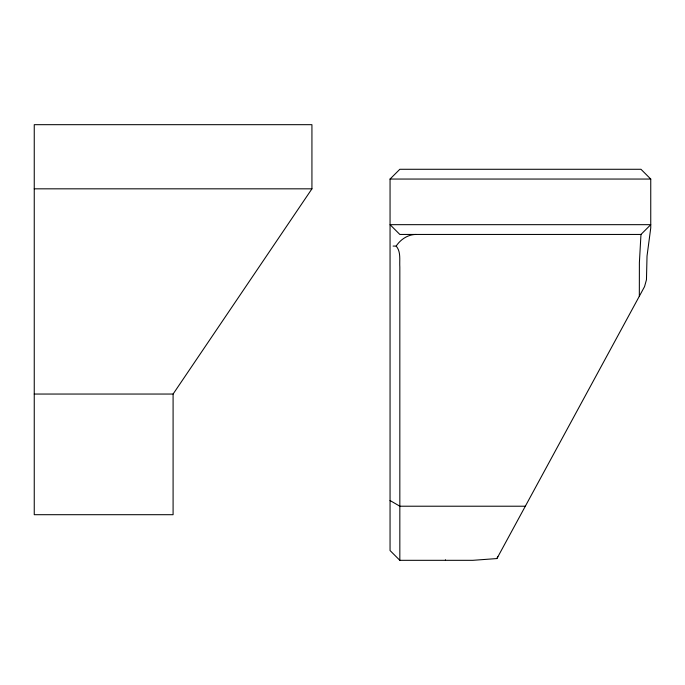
<?xml version="1.0" encoding="UTF-8"?>
<svg xmlns="http://www.w3.org/2000/svg" width="685" height="685" viewBox="0 0 685 685"><rect width="100%" height="100%" fill="white"/><g stroke="black" fill="none" stroke-linecap="round" stroke-linejoin="round"><path stroke-width="1.03" d="M497.147 558.129L497.832 556.614M173.091 394.046L311.932 188.829L311.932 124.679L34.25 124.679L34.25 514.7L173.091 514.7L173.091 394.046L34.25 394.046M393.113 246.078L396.161 246.078C400.562 239.433 407.977 234.441 416.129 234.45M390.056 179.05L399.834 169.281L640.972 169.281L650.75 179.05L650.75 227.934L647.025 256.096L646.46 279.745L644.551 286.613L496.916 558.558L472.838 560.321L399.834 560.321L390.056 550.543L390.056 179.05L650.75 179.05M640.972 234.45L650.75 224.671L390.056 224.671L399.834 234.45L640.972 234.45L639.388 262.612L639.328 296.228M34.25 188.829L311.932 188.829M525.335 506.215L399.834 506.215L390.056 500.529M396.161 246.078C401.136 251.763 399.364 260.137 399.834 267.039L399.834 560.321M445.455 559.842L445.455 560.321"/></g></svg>
